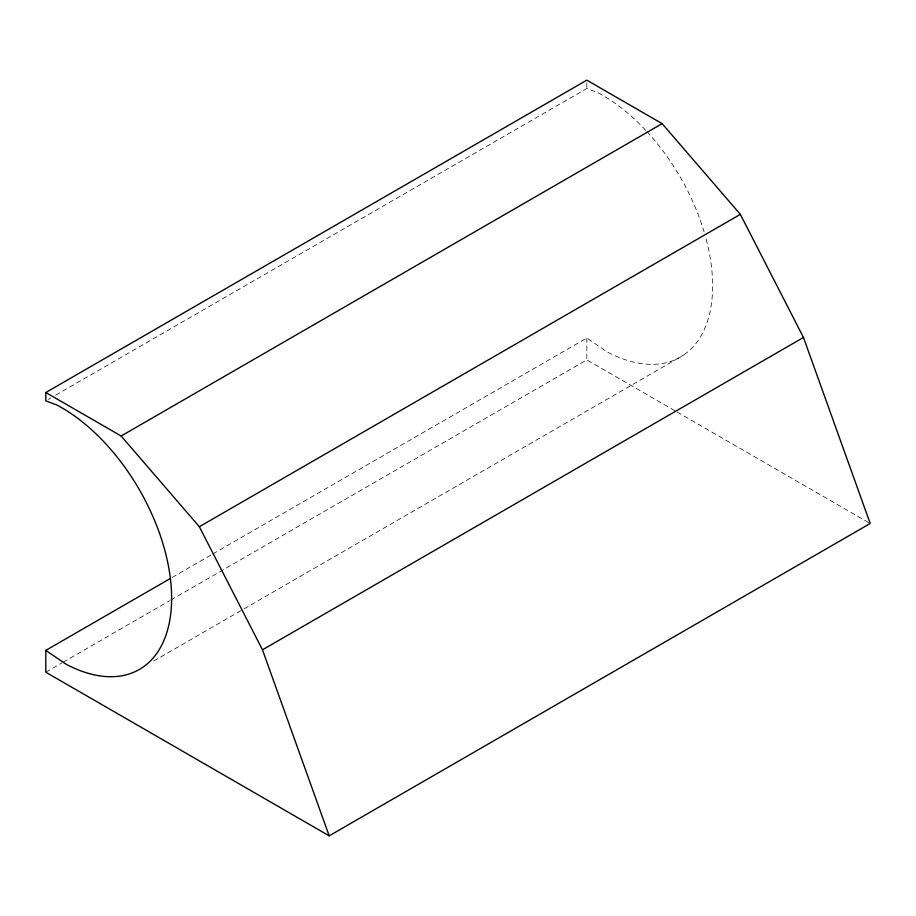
<?xml version="1.0" encoding="UTF-8"?>
<svg xmlns="http://www.w3.org/2000/svg" width="916" height="916" viewBox="0 0 916 916"><rect width="100%" height="100%" fill="white"/><g stroke="black" fill="none" stroke-linecap="round" stroke-linejoin="round"><path stroke-width="0.69" stroke-dasharray="4.58 3.44" d="M48.273 399.422L50.746 398.002M55.704 395.14L586.812 88.508L598.045 92.734A155.617 89.848 60 0 1 645.94 130.553M172.082 577.492L211.688 554.615M212.936 553.905L586.812 338.038L607.159 351.893A155.617 89.848 60 0 0 705.618 237.152M45.8 672.218L61.899 662.932M63.135 662.211L169.597 600.747M170.834 600.037L586.812 359.874L675.905 411.318M153.693 661.02L242.832 609.564M244.068 608.842L683.565 355.11M677.153 412.028L868.963 522.773M586.812 82.944L586.812 88.508M586.812 338.038L586.812 359.874M646.925 131.618A155.617 89.848 60 0 1 704.095 231.851"/><path stroke-width="1.37" d="M45.8 650.394L66.147 664.249A155.617 89.848 60 0 0 171.532 592.881A155.617 89.848 60 0 0 57.032 405.09L45.8 400.853L45.8 392.517L586.812 80.161L662.142 123.649L740.346 214.367L803.469 337.466L870.2 523.483L329.188 835.839L45.8 672.218L45.8 650.394L169.597 578.912M45.8 392.517L121.13 436.005L662.142 123.649M121.13 436.005L199.345 526.723L740.346 214.367M329.188 835.839L262.468 649.81L803.469 337.466M199.345 526.723L262.468 649.81"/></g></svg>
